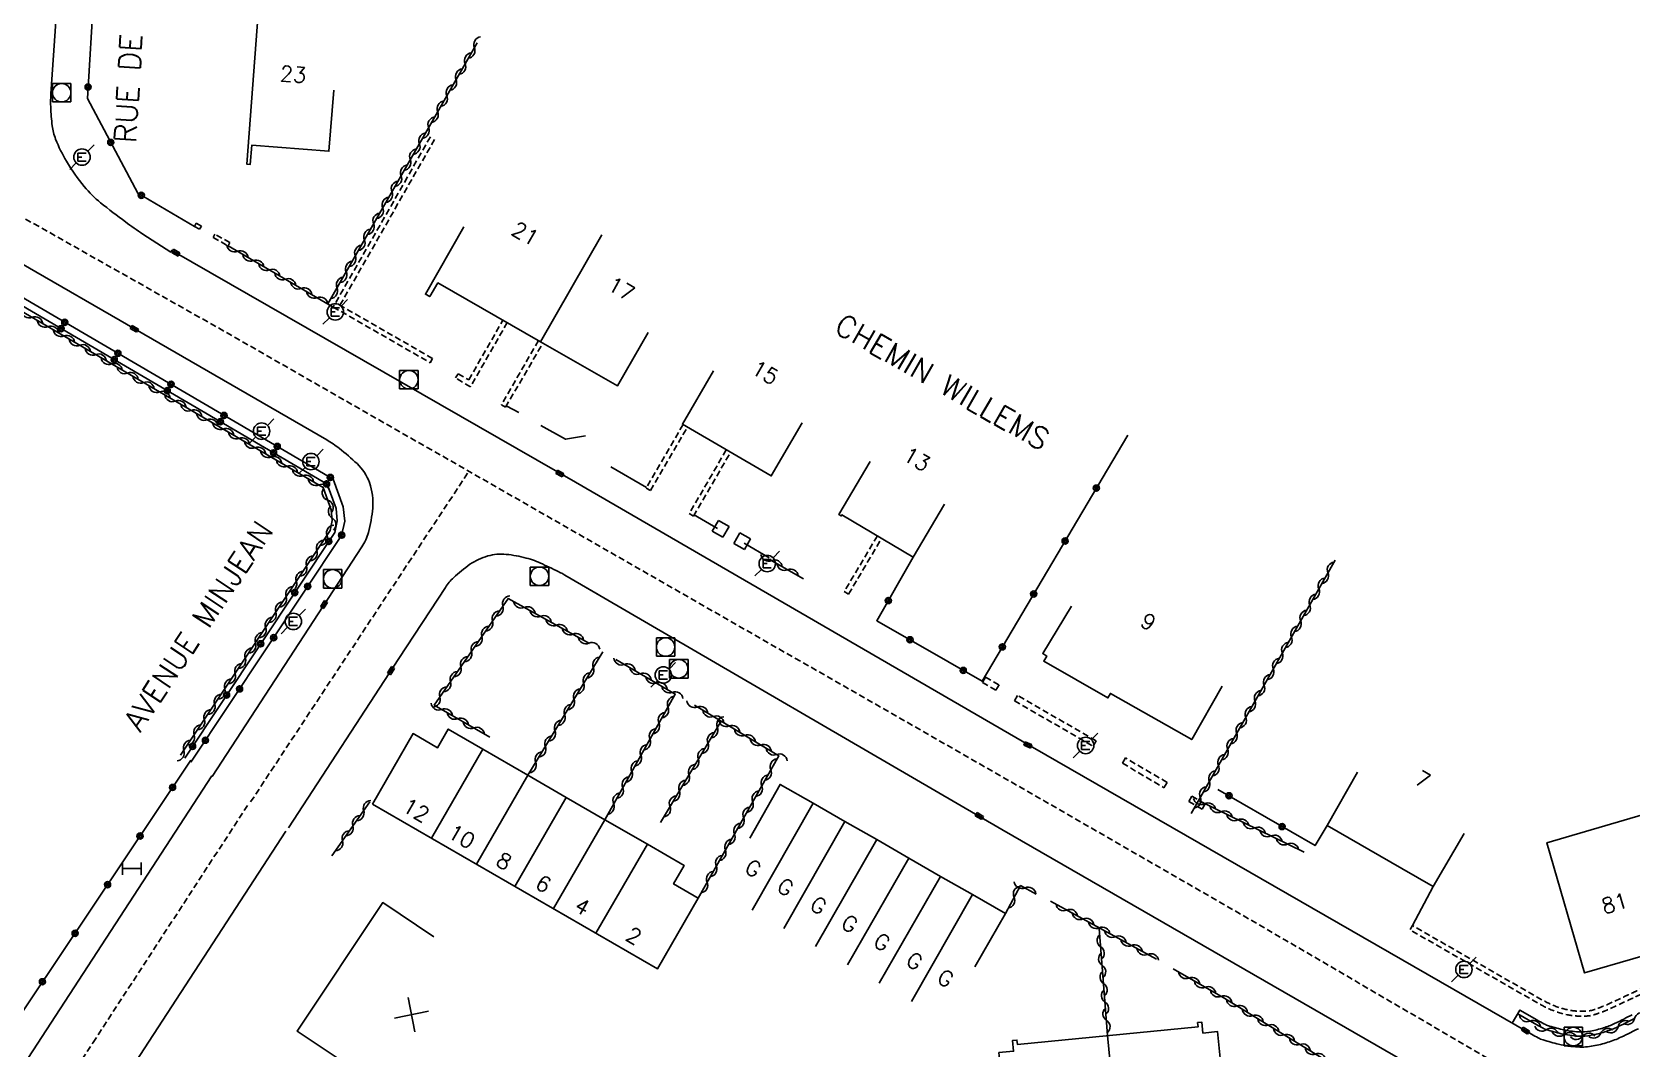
# Model space of a CAD drawing. Header units: millimetres. Extents: x 79000 to 80002, y 144000 to 145000.
# Drawn here: x 79216.1 to 79346.2, y 144835.3 to 144918 of the extents above; entities that cross this region are included whole.
import ezdxf
from ezdxf.enums import TextEntityAlignment as Align

# ---------------------------------------------------------------- set-up
doc = ezdxf.new("R2010")
doc.units = ezdxf.units.MM
doc.linetypes.add('DASHED', pattern=[0.75, 0.5, -0.25])
doc.layers.get('0').update_dxf_attribs({"linetype": 'CONTINUOUS'})
for name, color, linetype in [('W0001', 6, 'DASHED'), ('W0008', 7, 'CONTINUOUS'), ('W0100', 7, 'CONTINUOUS'), ('W0112', 1, 'DASHED'), ('W0310', 3, 'CONTINUOUS'), ('W0322', 7, 'CONTINUOUS'), ('W0400', 7, 'CONTINUOUS'), ('W0420', 7, 'CONTINUOUS'), ('W0471', 7, 'CONTINUOUS'), ('W0989', 7, 'CONTINUOUS'), ('W0991', 7, 'CONTINUOUS'), ('W1102', 7, 'CONTINUOUS'), ('W1474', 7, 'CONTINUOUS')]:
    doc.layers.add(name, color=color, linetype=linetype)
doc.styles.get("Standard").update_dxf_attribs({"font": 'romans.shx', "width": 0.85})

# ---------------------------------------------------------------- blocks, each defined once
blk = doc.blocks.new('t310o')
at = {"color": 0, "linetype": 'Continuous'}
for centre, start, end in [((-0.5, 0.38), 216.8699, 323.1304), ((0.5, -0.37), 36.8699, 143.1303)]:
    blk.add_arc(centre, 0.625, start, end, dxfattribs=at)
blk = doc.blocks.new('t322o')
at = {"color": 0, "linetype": 'Continuous'}
for radius in [0.25, 0.15]:
    blk.add_circle((0, 0), radius, dxfattribs=at)
blk = doc.blocks.new('T420')
for p, q in [((0.75, 0.75), (-0.75, 0.75)), ((-0.75, 0.75), (-0.75, -0.75)), ((0.75, 0.75), (0.75, -0.75)), ((0.75, -0.75), (-0.75, -0.75))]:
    blk.add_line(p, q)
blk.add_ellipse((0, 0), major_axis=(-0.53, 0.53), ratio=1, start_param=3.926991, end_param=10.210176)
blk = doc.blocks.new('T471')
for p, q in [((-0.333334, 0.333334), (-0.333334, -0.333334)), ((-0.333334, 0.333334), (0.333334, 0.333334)), ((-0.333334, 0), (0, 0)), ((0.500001, 0.500001), (1.000002, 1.000002)), ((-0.500001, -0.500001), (-1.000002, -1.000002)), ((-0.333334, -0.333334), (0.333334, -0.333334))]:
    blk.add_line(p, q)
blk.add_ellipse((0, 0), major_axis=(0.471405, 0.471405), ratio=1, start_param=5.4977871438, end_param=11.780972451)
blk = doc.blocks.new('T400')
for p, q in [((-0.15, 0.3), (0.15, 0.3)), ((-0.15, -0.25), (-0.15, 0.3)), ((-0.15, 0.15), (0.15, 0.15)), ((-0.15, 0), (0.15, 0)), ((0.15, 0.3), (0.15, -0.25)), ((-0.15, -0.15), (0.15, -0.15)), ((-0.15, -0.25), (-0.15, -0.3)), ((-0.15, -0.3), (0.15, -0.3)), ((0.15, -0.3), (0.15, -0.25))]:
    blk.add_line(p, q)
blk = doc.blocks.new('t112o')
at = {"color": 0, "linetype": 'Continuous'}
for p, q in [((-0.5, 0.5), (0.5, 0.5)), ((-0.5, -0.5), (-0.5, 0.5)), ((0.5, 0.5), (0.5, -0.5)), ((0.5, -0.5), (-0.5, -0.5))]:
    blk.add_line(p, q, dxfattribs=at)
blk = doc.blocks.new('t991o')
at = {"color": 0, "linetype": 'Continuous'}
for p, q in [((-1, 1), (1, -1)), ((-1, -1), (1, 1))]:
    blk.add_line(p, q, dxfattribs=at)
blk = doc.blocks.new('T1474')
at = {"color": 0, "linetype": 'Continuous', "flags": 128}
for points in [[(-0.75, -0.5), (-0.75, 0.5)], [(-0.75, 0), (0.75, 0)], [(0.75, 0), (0.75, -0.5), (0.75, 0.5)]]:
    blk.add_lwpolyline(points, dxfattribs=at)

msp = doc.modelspace()

# ---------------------------------------------------------------- linework, layer by layer
at = {"layer": 'W0001', "flags": 128}
for points in [[(79037.53, 145000), (79047.6, 144995.46), (79060.7, 144989.26), (79074.22, 144982.41), (79087.14, 144975.33), (79106.09, 144965.33), (79124.15, 144955.95), (79132.71, 144951.67), (79143.51, 144945.92), (79154.76, 144939.46), (79168.75, 144931.58), (79173.26, 144928.84), (79177.78, 144924.68), (79179.99, 144922.64), (79186.37, 144919.28), (79232.36, 144893.3), (79298.48, 144855.44), (79317.96, 144844.2), (79344.94, 144828.42)], [(79233.89, 144855.41), (79251.63, 144882.27)]]:
    msp.add_lwpolyline(points, dxfattribs=at)
at = {"layer": 'W0001'}
msp.add_lwpolyline([(79207.09, 144814.39), (79221.08, 144835.85), (79233.74, 144855.27)], dxfattribs=at)
at = {"layer": 'W0008'}
for points in [[(79218.98, 144932.18), (79217.65, 144912.94, 0.027552), (79217.64, 144911.85, 0.019991), (79217.76, 144910.35, 0.065754), (79218.04, 144909.25, 0.037562), (79218.92, 144907.47, 0.038296), (79220.37, 144905.41, 0.051588), (79221.69, 144904.09, 0.009909), (79223.72, 144902.53, 0.01479), (79225.13, 144901.55), (79227.39, 144900.08), (79227.48, 144900.22), (79260.29, 144881.39), (79297.45, 144859.85), (79337.81, 144836.63, 0.005262), (79338.01, 144836.52, 0.001982), (79338.55, 144836.23, 0.048345), (79338.95, 144836.06, 0.016175), (79340.21, 144835.72, 0.045748), (79341.78, 144835.49, 0.058578), (79343.01, 144835.57, 0.030365), (79344.21, 144835.87, 0.033006), (79345.27, 144836.28, 0.011594), (79346.07, 144836.67, -0.014878), (79346.69, 144836.97, -0.011831)], [(79346.19, 144838.09, 0.014878), (79345.5, 144837.76, -0.011594), (79344.76, 144837.39, -0.033006), (79343.85, 144837.04, -0.030365), (79342.79, 144836.78, -0.058578), (79341.84, 144836.72, -0.045748), (79340.5, 144836.91, -0.016175), (79339.31, 144837.24, -0.048345), (79339.13, 144837.31, -0.001982), (79338.6, 144837.6, -0.005262), (79338.43, 144837.7), (79337.06, 144838.49), (79336.44, 144837.42)]]:
    msp.add_lwpolyline(points, format="xyb", dxfattribs=at)
at = {"layer": 'W0008', "flags": 128}
for points in [[(79203.78, 144905.76), (79225.2, 144893.4), (79240.07, 144884.82, -0.035205), (79241.1, 144884.13, -0.022885), (79242.54, 144882.89, -0.119327), (79243.54, 144881.35, -0.104747), (79243.81, 144879.28, -0.048875), (79243.46, 144877.3, -0.076469), (79242.93, 144876.13), (79230.77, 144857.48)], [(79236.97, 144853.29), (79245.94, 144867.05), (79249.72, 144872.84, -0.059589), (79250.38, 144873.62, -0.035579), (79251.72, 144874.71, -0.085913), (79253.17, 144875.39, -0.092461), (79254.66, 144875.52, -0.03903), (79256.29, 144875.22, -0.046439), (79257.6, 144874.74, -0.004407), (79259.08, 144874.03, -0.017726), (79259.44, 144873.83), (79262.13, 144872.25)], [(79260.79, 144873.05), (79294.96, 144853.15), (79332.66, 144831.45), (79335.31, 144829.88, -0.046981), (79336.63, 144828.93, -0.045476), (79337.78, 144827.71, -0.133075), (79338.2, 144826.75, -0.106092), (79338.1, 144825.44, -0.106039), (79337.4, 144824.14, -0.157974), (79336.54, 144823.61, -0.010695), (79335.5, 144823.38, -0.020254), (79334.94, 144823.29), (79309.77, 144820.4)]]:
    msp.add_lwpolyline(points, format="xyb", dxfattribs=at)
at = {"layer": 'W0008'}
for points in [[(79210.54, 144826.56), (79230.73, 144857.52)], [(79212.29, 144815.48), (79222.65, 144831.38), (79236.74, 144853.02)]]:
    msp.add_lwpolyline(points, dxfattribs=at)
at = {"layer": 'W0100', "flags": 128}
for points in [[(79232.5, 144927.73), (79227.51, 144928.11), (79227.01, 144921.51), (79234.6, 144920.94), (79233.57, 144907.23), (79233.86, 144907.21), (79234, 144908.78), (79240.25, 144908.27), (79240.66, 144913.25)], [(79266.19, 144893.54), (79263.7, 144889.21), (79257.46, 144892.8), (79249.11, 144897.58), (79248.45, 144896.47), (79248.1, 144896.66), (79251.23, 144902.13)], [(79271.5, 144890.42), (79268.99, 144886.09), (79276.21, 144881.9), (79278.72, 144886.22)], [(79290.3, 144879.6), (79287.75, 144875.29), (79281.94, 144878.73), (79281.89, 144878.65), (79281.69, 144878.77), (79284.24, 144883.07)], [(79300.62, 144871.3), (79298.28, 144867.46), (79298.6, 144867.26), (79298.35, 144866.83), (79303.57, 144863.86), (79303.78, 144864.22), (79310.39, 144860.47), (79312.86, 144864.81)], [(79323.86, 144857.82), (79321.38, 144853.48), (79327.46, 144849.98), (79330.01, 144848.52), (79332.53, 144852.84)], [(79292.76, 144841.99), (79295.24, 144846.34), (79292.56, 144847.87), (79289.97, 144849.34), (79287.39, 144850.83), (79284.78, 144852.34), (79282.19, 144853.82), (79279.61, 144855.29), (79276.93, 144856.82), (79274.46, 144852.47)]]:
    msp.add_lwpolyline(points, dxfattribs=at)
for points in [[(79243.79, 144855.22), (79247.09, 144860.96), (79249.08, 144859.81), (79249.95, 144861.32), (79252.76, 144859.69), (79256.43, 144857.58), (79259.55, 144855.77), (79262.67, 144853.96), (79266.14, 144851.97), (79269.13, 144850.23), (79268.27, 144848.74), (79270.26, 144847.58), (79266.96, 144841.84)], [(79350.18, 144843.79), (79342.32, 144841.51), (79339.25, 144852.09), (79347.11, 144854.37)], [(79296.35, 144830.54), (79295.16, 144830.43), (79294.71, 144835.03), (79295.91, 144835.14), (79295.82, 144836.02), (79296.17, 144836.05), (79296.21, 144835.7), (79310.9, 144837.12), (79310.86, 144837.47), (79311.21, 144837.5), (79311.3, 144836.62), (79312.49, 144836.74), (79312.93, 144832.14), (79311.74, 144832.02), (79312.1, 144828.24), (79311.75, 144828.21), (79311.72, 144828.56), (79297.03, 144827.14), (79297.06, 144826.79), (79296.72, 144826.76)]]:
    msp.add_lwpolyline(points, close=True, dxfattribs=at)
at = {"layer": 'W0100'}
msp.add_lwpolyline([(79241.82, 144834), (79237.66, 144836.78), (79244.63, 144847.23), (79248.79, 144844.45)], dxfattribs=at)
at = {"layer": 'W0112'}
for points in [[(79248.5, 144909.44), (79240.6, 144895.62), (79248.49, 144891.09), (79248.68, 144891.44), (79241.15, 144895.77), (79248.85, 144909.24)], [(79254.75, 144894.36), (79251.76, 144889.13), (79250.55, 144889.86), (79250.75, 144890.2), (79251.62, 144889.69), (79254.4, 144894.55)], [(79257.29, 144892.9), (79254.27, 144887.67), (79254.61, 144887.47), (79257.64, 144892.7)], [(79269.04, 144886.06), (79266.05, 144880.91), (79266.39, 144880.71), (79269.39, 144885.86)], [(79272.55, 144884.02), (79269.54, 144878.83), (79269.89, 144878.63), (79272.9, 144883.82)], [(79284.83, 144877.02), (79282.14, 144872.49), (79282.49, 144872.28), (79285.17, 144876.82)]]:
    msp.add_lwpolyline(points, dxfattribs=at)
for points in [[(79229.89, 144902.2), (79229.46, 144902.43), (79229.32, 144902.17), (79229.74, 144901.94)], [(79232.2, 144900.85), (79230.99, 144901.53), (79230.84, 144901.27), (79232.05, 144900.59)], [(79293.62, 144865.54), (79294.72, 144864.92), (79294.47, 144864.48), (79293.38, 144865.1)], [(79302.61, 144860.37), (79296.23, 144864.05), (79295.98, 144863.62), (79302.36, 144859.93)], [(79308.38, 144856.99), (79305, 144858.98), (79304.75, 144858.55), (79308.12, 144856.56)], [(79311.49, 144855.25), (79310.39, 144855.87), (79310.14, 144855.43), (79311.24, 144854.81)]]:
    msp.add_lwpolyline(points, close=True, dxfattribs=at)
at = {"layer": 'W0112', "flags": 128}
msp.add_lwpolyline([(79357.46, 144850.12), (79357.37, 144849.82), (79357.57, 144849.29), (79354.95, 144844.05, -0.032259), (79354.55, 144843.37, -0.022026), (79353.85, 144842.42, -0.050103), (79353.31, 144841.88, -0.058111), (79352.78, 144841.53, -0.040446), (79351.92, 144841.19, -0.039485), (79351.01, 144840.99), (79348.97, 144840.71, 0.013954), (79348.35, 144840.61, 0.014447), (79347.76, 144840.47, 0.025244), (79347.12, 144840.27, 0.020465), (79346.37, 144839.96, 0.00011), (79345.67, 144839.64, 0.00028), (79345.39, 144839.51), (79344.12, 144838.92, -0.016092), (79343.88, 144838.82, -0.006089), (79343.18, 144838.55, -0.065555), (79342.53, 144838.41, -0.047412), (79341.54, 144838.42, -0.053805), (79340.24, 144838.7, -0.050128), (79338.92, 144839.29), (79328.32, 144845.36), (79328.12, 144845.01), (79338.73, 144838.94, 0.050128), (79340.12, 144838.32, 0.053805), (79341.5, 144838.02, 0.047412), (79342.56, 144838.01, 0.065555), (79343.31, 144838.18, 0.006089), (79344.03, 144838.44, 0.016092), (79344.29, 144838.56), (79345.56, 144839.15, -0.00028), (79345.84, 144839.28, -0.00011), (79346.53, 144839.6, -0.020465), (79347.25, 144839.9, -0.025244), (79347.86, 144840.09, -0.014447), (79348.43, 144840.22, -0.013954), (79349.03, 144840.32), (79351.06, 144840.6, 0.039485), (79352.04, 144840.81, 0.040446), (79352.95, 144841.17, 0.058111), (79353.56, 144841.57, 0.050103), (79354.16, 144842.16, 0.022026), (79354.89, 144843.15, 0.032259), (79355.31, 144843.87), (79358.11, 144849.46), (79357.91, 144849.54), (79357.79, 144849.84), (79357.84, 144850.01)], format="xyb", close=True, dxfattribs=at)
at = {"layer": 'W0310', "flags": 128}
for points in [[(79240.17, 144895.87), (79252.29, 144917.08)], [(79240.6, 144895.62), (79232.05, 144900.59)], [(79209.64, 144898.56), (79239.78, 144880.96), (79240.44, 144879.15), (79240.53, 144878.27), (79240.35, 144877.46), (79228.2, 144859.19)], [(79278.84, 144873.53), (79276.13, 144875.08)], [(79310.33, 144854.47), (79322.04, 144875.05)], [(79253.32, 144860.67), (79248.82, 144863.27), (79254.84, 144871.95)], [(79254.83, 144871.94), (79261.43, 144868.27)], [(79262.51, 144867.6), (79256.43, 144857.58)], [(79262.67, 144853.96), (79268.41, 144864.17), (79263.58, 144866.99)], [(79270.26, 144847.58), (79276.82, 144859.16), (79269.97, 144863.27)], [(79267.2, 144853.74), (79272.13, 144861.97)], [(79240.49, 144851.01), (79243.57, 144855.41)], [(79319.52, 144851.32), (79310.93, 144855.51)], [(79295.24, 144846.34), (79296.47, 144848.61), (79297.75, 144847.92)], [(79298.91, 144847.33), (79307.51, 144842.63)], [(79302.86, 144845.12), (79303.55, 144836.41)], [(79308.87, 144841.83), (79312.93, 144839.51), (79325.59, 144831.76)]]:
    msp.add_lwpolyline(points, dxfattribs=at)
msp.add_lwpolyline([(79346.33, 144837.77, 0.014878), (79345.66, 144837.45, -0.011594), (79344.9, 144837.08, -0.033006), (79343.95, 144836.71, -0.030365), (79342.85, 144836.44, -0.058578), (79341.82, 144836.37, -0.045748), (79340.41, 144836.57, -0.016175), (79339.21, 144836.9, -0.048345), (79338.96, 144837.01, -0.001982), (79338.44, 144837.29, -0.005262), (79338.25, 144837.4), (79336.88, 144838.19)], format="xyb", dxfattribs=at)
at = {"layer": 'W0322'}
msp.add_line((79210.37, 144830.92), (79229.02, 144858.8), dxfattribs=at)
at = {"layer": 'W0322', "flags": 128}
for points in [[(79229.32, 144902.17), (79224.72, 144904.86), (79220.62, 144912.56), (79221.67, 144929.71)], [(79210.15, 144899.43), (79240.59, 144881.64), (79241.42, 144879.37), (79241.54, 144878.21), (79241.28, 144877.06), (79229.03, 144858.64)], [(79209.84, 144898.91), (79240.1, 144881.23), (79240.83, 144879.24), (79240.93, 144878.24), (79240.72, 144877.3), (79228.53, 144858.97)], [(79255.68, 144887.06), (79254.72, 144887.57)], [(79261.11, 144885.16), (79259.49, 144884.88), (79257.48, 144886)], [(79305.18, 144885.21), (79293.35, 144865.21), (79284.78, 144870.13), (79287.75, 144875.29)], [(79266.08, 144880.94), (79263.16, 144882.64)], [(79271.84, 144877.62), (79269.88, 144878.76)], [(79276.05, 144875.23), (79274.01, 144876.42)], [(79321.38, 144853.48), (79320.41, 144851.85), (79312.51, 144856.42)], [(79328.32, 144845.36), (79330.01, 144848.52)]]:
    msp.add_lwpolyline(points, dxfattribs=at)
at = {"layer": 'W1102', "flags": 128}
for points in [[(79257.46, 144892.8), (79262.44, 144901.48)], [(79252.76, 144859.69), (79248.58, 144852.45)], [(79256.43, 144857.58), (79252.24, 144850.34)], [(79259.55, 144855.77), (79255.37, 144848.53)], [(79279.61, 144855.29), (79274.66, 144846.6)], [(79262.67, 144853.96), (79258.5, 144846.73)], [(79282.19, 144853.82), (79277.23, 144845.13)], [(79284.78, 144852.34), (79279.8, 144843.66)], [(79266.14, 144851.97), (79261.96, 144844.73)], [(79287.39, 144850.83), (79282.4, 144842.17)], [(79289.97, 144849.34), (79284.99, 144840.67)], [(79292.56, 144847.87), (79287.6, 144839.18)], [(79304.38, 144827.85), (79303.55, 144836.41)]]:
    msp.add_lwpolyline(points, dxfattribs=at)

# ---------------------------------------------------------------- block references
at = {"layer": 'W0112'}
for p, rotation in [((79272.09, 144877.59), 329.9449301784395), ((79273.85, 144876.6), 330.2300988961304)]:
    msp.add_blockref('t112o', p, dxfattribs=dict(at, rotation=rotation))
at = {"layer": 'W0310'}
for p, rotation in [((79252.08, 144916.7), 60.24962298252539), ((79251.33, 144915.4), 60.24962298252539), ((79250.59, 144914.1), 60.24962298252539), ((79249.84, 144912.8), 60.24962298252539), ((79249.1, 144911.49), 60.24962298252539), ((79248.36, 144910.19), 60.24962298252539), ((79247.61, 144908.89), 60.24962298252539), ((79246.87, 144907.59), 60.24962298252539), ((79246.12, 144906.29), 60.24962298252539), ((79245.38, 144904.98), 60.24962298252539), ((79244.63, 144903.68), 60.24962298252539), ((79243.89, 144902.38), 60.24962298252539), ((79243.14, 144901.08), 60.24962298252539), ((79232.82, 144900.15), 149.8290327672731), ((79242.4, 144899.77), 60.24962298252539), ((79234.11, 144899.39), 149.8290327672731), ((79235.41, 144898.64), 149.8290327672731), ((79241.66, 144898.47), 60.24962298252539), ((79236.71, 144897.88), 149.8290327672731), ((79238.01, 144897.13), 149.8290327672731), ((79240.91, 144897.17), 60.24962298252539), ((79239.3, 144896.38), 149.8290327672731), ((79216.12, 144894.78), 329.7035779590177), ((79217.41, 144894.02), 329.7035779590177), ((79218.71, 144893.26), 329.7035779590177), ((79220, 144892.51), 329.7035779590177), ((79221.3, 144891.75), 329.7035779590177), ((79222.59, 144890.99), 329.7035779590177), ((79223.89, 144890.24), 329.7035779590177), ((79225.18, 144889.48), 329.7035779590177), ((79226.48, 144888.72), 329.7035779590177), ((79227.77, 144887.97), 329.7035779590177), ((79229.07, 144887.21), 329.7035779590177), ((79230.36, 144886.45), 329.7035779590177), ((79231.66, 144885.7), 329.7035779590177), ((79232.95, 144884.94), 329.7035779590177), ((79234.25, 144884.18), 329.7035779590177), ((79235.55, 144883.43), 329.7035779590177), ((79236.84, 144882.67), 329.7035779590177), ((79238.14, 144881.91), 329.7035779590177), ((79239.43, 144881.16), 329.7035779590177), ((79240.15, 144879.92), 290.0736747837861), ((79240.51, 144878.48), 275.8279270206946), ((79240.09, 144877.07), 236.3732816455914), ((79239.26, 144875.83), 236.3732816455914), ((79276.24, 144875.02), 150.1814857153481), ((79237.6, 144873.33), 236.3732816455914), ((79238.43, 144874.58), 236.3732816455914), ((79277.54, 144874.27), 150.1814857153481), ((79321.46, 144874.02), 60.35939174512659), ((79236.77, 144872.08), 236.3732816455914), ((79320.72, 144872.72), 60.35939174512659), ((79235.94, 144870.83), 236.3732816455914), ((79254.4, 144871.32), 55.24267744838739), ((79256.14, 144871.21), 330.9613803092074), ((79319.98, 144871.41), 60.35939174512659), ((79235.11, 144869.58), 236.3732816455914), ((79253.55, 144870.09), 55.24267744838739), ((79257.45, 144870.49), 330.9613803092074), ((79258.76, 144869.76), 330.9613803092074), ((79319.24, 144870.11), 60.35939174512659), ((79234.28, 144868.33), 236.3732816455914), ((79252.69, 144868.86), 55.24267744838739), ((79260.08, 144869.03), 330.9613803092074), ((79318.49, 144868.81), 60.35939174512659), ((79233.45, 144867.08), 236.3732816455914), ((79251.84, 144867.62), 55.24267744838739), ((79261.39, 144868.3), 330.9613803092074), ((79317.75, 144867.5), 60.35939174512659), ((79232.62, 144865.83), 236.3732816455914), ((79250.98, 144866.39), 55.24267744838739), ((79261.73, 144866.32), 238.7222340233004), ((79264.28, 144866.58), 149.7826778442724), ((79265.58, 144865.82), 149.7826778442724), ((79317.01, 144866.2), 60.35939174512659), ((79231.79, 144864.58), 236.3732816455914), ((79250.13, 144865.16), 55.24267744838739), ((79260.95, 144865.04), 238.7222340233004), ((79266.88, 144865.07), 149.7826778442724), ((79316.27, 144864.89), 60.35939174512659), ((79230.96, 144863.34), 236.3732816455914), ((79249.27, 144863.93), 55.24267744838739), ((79260.17, 144863.75), 238.7222340233004), ((79267.82, 144863.11), 60.64339663660185), ((79268.17, 144864.31), 149.7826778442724), ((79315.53, 144863.59), 60.35939174512659), ((79230.12, 144862.09), 236.3732816455914), ((79249.43, 144862.92), 150.0071048360587), ((79250.73, 144862.17), 150.0071048360587), ((79259.4, 144862.47), 238.7222340233004), ((79267.08, 144861.8), 60.64339663660185), ((79270.21, 144863.12), 149.0707488389053), ((79271.5, 144862.35), 149.0707488389053), ((79314.78, 144862.29), 60.35939174512659), ((79229.29, 144860.84), 236.3732816455914), ((79252.03, 144861.42), 150.0071048360587), ((79258.62, 144861.19), 238.7222340233004), ((79266.35, 144860.49), 60.64339663660185), ((79271.83, 144861.46), 59.07074883891363), ((79272.79, 144861.58), 149.0707488389053), ((79274.07, 144860.81), 149.0707488389053), ((79314.04, 144860.98), 60.35939174512659), ((79228.46, 144859.59), 236.3732816455914), ((79257.84, 144859.91), 238.7222340233004), ((79265.61, 144859.19), 60.64339663660185), ((79271.06, 144860.18), 59.07074883891363), ((79275.36, 144860.03), 149.0707488389053), ((79276.65, 144859.26), 149.0707488389053), ((79313.3, 144859.68), 60.35939174512659), ((79257.06, 144858.63), 238.7222340233004), ((79264.88, 144857.88), 60.64339663660185), ((79270.29, 144858.89), 59.07074883891363), ((79276.17, 144858.03), 60.49873241497032), ((79312.56, 144858.38), 60.35939174512659), ((79264.14, 144856.57), 60.64339663660185), ((79269.52, 144857.6), 59.07074883891363), ((79275.44, 144856.72), 60.49873241497032), ((79311.82, 144857.07), 60.35939174512659), ((79263.4, 144855.26), 60.64339663660185), ((79268.74, 144856.31), 59.07074883891363), ((79274.7, 144855.42), 60.49873241497032), ((79311.08, 144855.77), 60.35939174512659), ((79243.08, 144854.7), 55.00450359901261), ((79267.97, 144855.03), 59.07074883891363), ((79273.96, 144854.11), 60.49873241497032), ((79311.43, 144855.26), 154.0379766402422), ((79312.78, 144854.61), 154.0379766402422), ((79242.21, 144853.47), 55.00450359901261), ((79273.22, 144852.81), 60.49873241497032), ((79314.13, 144853.95), 154.0379766402422), ((79315.48, 144853.29), 154.0379766402422), ((79241.35, 144852.24), 55.00450359901261), ((79272.48, 144851.5), 60.49873241497032), ((79316.83, 144852.64), 154.0379766402422), ((79318.17, 144851.98), 154.0379766402422), ((79271.74, 144850.19), 60.49873241497032), ((79271, 144848.89), 60.49873241497032), ((79295.95, 144847.66), 61.67839251246475), ((79296.83, 144848.42), 331.4856790083223), ((79300.23, 144846.61), 331.3616203936454), ((79301.55, 144845.89), 331.3616203936454), ((79302.86, 144845.17), 331.3616203936454), ((79302.98, 144843.63), 274.5355210809743), ((79304.18, 144844.45), 331.3616203936454), ((79305.49, 144843.73), 331.3616203936454), ((79303.1, 144842.13), 274.5355210809743), ((79306.81, 144843.01), 331.3616203936454), ((79310.17, 144841.09), 330.2533795399441), ((79303.22, 144840.64), 274.5355210809743), ((79311.47, 144840.34), 330.2533795399441), ((79303.33, 144839.14), 274.5355210809743), ((79312.77, 144839.6), 330.2533795399441), ((79314.06, 144838.82), 328.5356037669202), ((79303.45, 144837.65), 274.5355210809743), ((79315.34, 144838.04), 328.5356037669202), ((79316.61, 144837.26), 328.5356037669202), ((79337.89, 144837.6), 150.0867686632257), ((79346.38, 144837.8), 204.038389199457), ((79317.89, 144836.47), 328.5356037669202), ((79339.22, 144836.9), 162.839374264196), ((79340.67, 144836.52), 168.4313397244908), ((79342.16, 144836.36), 181.3252255492336), ((79343.63, 144836.61), 195.3258137544112), ((79345.04, 144837.14), 205.3891631284808), ((79319.17, 144835.69), 328.5356037669202), ((79320.45, 144834.91), 328.5356037669202)]:
    msp.add_blockref('t310o', p, dxfattribs=dict(at, rotation=rotation))
at = {"layer": 'W0322'}
for p, rotation in [((79220.68, 144913.51), 86.50224370979372), ((79222.52, 144908.99), 118.0440001778944), ((79225, 144904.7), 149.6726087071096), ((79218.48, 144893.86), 329.7035779590477), ((79218.78, 144894.38), 329.7035779590693), ((79222.8, 144891.34), 329.7035779590477), ((79223.1, 144891.86), 329.7035779590693), ((79227.11, 144888.82), 329.7035779590477), ((79227.42, 144889.34), 329.7035779590693), ((79231.43, 144886.3), 329.7035779590477), ((79231.73, 144886.81), 329.7035779590693), ((79235.75, 144883.77), 329.7035779590477), ((79236.05, 144884.29), 329.7035779590693), ((79240.37, 144881.77), 329.7035779590693), ((79240.06, 144881.25), 329.7035779590477), ((79302.63, 144880.9), 239.3763587025542), ((79240.24, 144876.57), 236.3732816455958), ((79241.29, 144877.08), 257.4778177066347), ((79300.09, 144876.6), 239.3763587025542), ((79238.53, 144872.91), 236.3732816456183), ((79237.47, 144872.41), 236.3732816455958), ((79285.72, 144871.77), 60.08095280911044), ((79297.54, 144872.3), 239.3763587025542), ((79235.76, 144868.75), 236.3732816456183), ((79234.7, 144868.25), 236.3732816455958), ((79287.48, 144868.58), 150.1718402724185), ((79294.99, 144868), 239.3763587025542), ((79291.81, 144866.09), 150.1718402724185), ((79231.93, 144864.08), 236.3732816455958), ((79232.99, 144864.59), 236.3732816456183), ((79229.17, 144859.92), 236.3732816455958), ((79230.22, 144860.42), 236.3732816456183), ((79227.54, 144856.58), 56.22365062414563), ((79313.41, 144855.9), 149.9264721040663), ((79317.73, 144853.4), 149.9264721040663), ((79224.9, 144852.63), 56.22365062414563), ((79222.26, 144848.68), 56.22365062414563), ((79219.62, 144844.73), 56.22365062414563), ((79216.97, 144840.79), 56.22365062414563)]:
    msp.add_blockref('t322o', p, dxfattribs=dict(at, rotation=rotation))
at = {"layer": 'W0400'}
for p, rotation in [((79227.81, 144900.04), 240.6765587828131), ((79224.44, 144893.85), 59.95694184623034), ((79259.02, 144882.09), 61.08800141823166), ((79239.85, 144871.45), 326.9371666735461), ((79245.3, 144866.07), 147.2818723884244), ((79297.06, 144860.03), 66.46357372086281), ((79293.12, 144854.25), 59.28972835453436), ((79337.51, 144836.82), 57.94731726375367)]:
    msp.add_blockref('T400', p, dxfattribs=dict(at, rotation=rotation))
at = {"layer": 'W0420'}
for p in [(79218.53, 144913.03), (79246.75, 144889.71), (79240.56, 144873.53), (79257.37, 144873.74), (79267.62, 144867.99), (79268.69, 144866.22), (79341.4, 144836.34)]:
    msp.add_blockref('T420', p, dxfattribs=at)
at = {"layer": 'W0471'}
for p in [(79220.18, 144907.8), (79240.77, 144895.22), (79234.78, 144885.53), (79238.79, 144883.06), (79275.88, 144874.77), (79237.36, 144870.07), (79267.43, 144865.72), (79301.76, 144859.99), (79332.51, 144841.79)]:
    msp.add_blockref('T471', p, dxfattribs=at)
at = {"layer": 'W0991', "rotation": 56.27352521759531}
msp.add_blockref('t991o', (79246.97, 144838.12), dxfattribs=at)
at = {"layer": 'W1474'}
msp.add_blockref('T1474', (79224.23, 144849.98), dxfattribs=at)

# ---------------------------------------------------------------- texts
at = {"layer": 'W0989'}
for s, rotation, p in [('RUE DE LA RAMEE', 86.7194, (79224.3, 144919.67)), ('CHEMIN WILLEMS', 330.0767, (79290.12, 144889.52)), ('AVENUE MINJEAN', 56.5224, (79229.63, 144869.73))]:
    msp.add_text(s, height=1.75, rotation=rotation, dxfattribs=at).set_placement(p, align=Align.MIDDLE)
at = {"layer": 'W0991'}
for s, rotation, p in [('23', 355.2652, (79237.35, 144914.53)), ('21', 330.2496, (79256.21, 144901.58)), ('17', 330.2496, (79264.02, 144897.09)), ('15', 330.2496, (79275.71, 144890.3)), ('13', 330.2496, (79288.03, 144883.26)), ('9', 330.2496, (79306.86, 144870.04)), ('7', 330.2496, (79329.16, 144857.22)), ('12', 330.1142, (79247.34, 144854.73)), ('10', 330.1142, (79251.04, 144852.59)), ('8', 330.1142, (79254.49, 144850.6)), ('G', 330.1142, (79274.74, 144850.01)), ('6', 330.1142, (79257.69, 144848.74)), ('G', 330.1142, (79277.36, 144848.48)), ('4', 330.1142, (79260.86, 144846.91)), ('G', 330.1142, (79280.04, 144846.99)), ('81', 16.1605, (79344.77, 144847.17)), ('G', 330.1142, (79282.58, 144845.5)), ('2', 330.1142, (79265.05, 144844.52)), ('G', 330.1142, (79285.21, 144844.01)), ('G', 330.1142, (79287.85, 144842.47)), ('G', 330.1142, (79290.38, 144841.08))]:
    msp.add_text(s, height=1.25, rotation=rotation, dxfattribs=at).set_placement(p, align=Align.MIDDLE)

doc.saveas('drawing.dxf')
